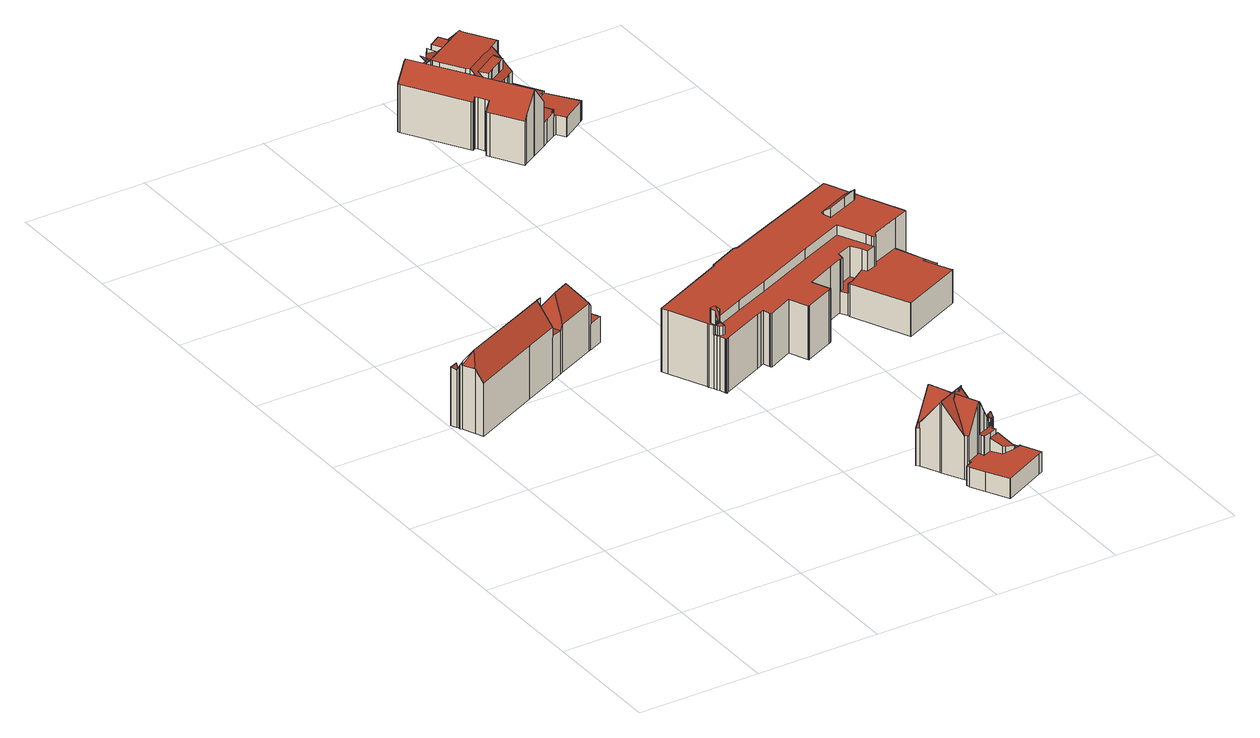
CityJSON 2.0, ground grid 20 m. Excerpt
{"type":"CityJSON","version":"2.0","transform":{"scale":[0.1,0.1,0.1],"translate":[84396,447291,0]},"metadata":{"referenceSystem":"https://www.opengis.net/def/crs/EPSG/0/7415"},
"CityObjects":{
"building1":{"type":"Building","attributes":{"dak_type":"slanted","data_area":151.7,"data_coverage":0.899,"geconstateerd":false,"gid":11565656,"h_dak_50p":9.91,"h_dak_70p":10.86,"h_dak_max":12.84,"h_dak_min":4.38,"h_maaiveld":0.304,"kas_warenhuis":false,"lod11_replace":false,"ondergronds_type":"above ground","oorspronkelijkbouwjaar":1852,"pw_actueel":"yes","pw_bron":"ahn3","reconstructie_methode":"tudelft3d-geoflow","reconstruction_skipped":false,"rmse_lod12":2.27,"rmse_lod13":2.7,"rmse_lod22":0.109,"rn":1,"status":"Pand in gebruik","t_run":305.22,"val3dity_codes_lod12":"[]","val3dity_codes_lod13":"[]","val3dity_codes_lod22":"[]"},"children":["building1-1"]},
"building1-1":{"type":"BuildingPart","parents":["building1"],"geometry":[{"type":"Solid","lod":"2.2","boundaries":[[[[0,1,2,3,4,5,6,7,8,9,10,11,12,13,14,15,16,17,18,19,20,21,22,23,24,25,26,27,28,29]],[[30,7,6,31]],[[31,6,5,32]],[[33,9,8,34]],[[35,12,11,36]],[[37,10,9,33]],[[38,27,26,39]],[[40,32,5,4,41]],[[42,43,32,40]],[[36,11,10,37]],[[44,15,14,45]],[[34,8,7,30]],[[46,47,48,49]],[[50,18,17,51]],[[52,53,43,42]],[[54,44,55,56]],[[57,16,15,44,54]],[[45,14,13,58]],[[58,13,12,35]],[[59,24,23,60,61]],[[62,63,64,65]],[[66,67,68]],[[69,70,71,72]],[[70,19,18,50]],[[73,20,19,70,69]],[[47,2,1,74]],[[75,3,2,47]],[[47,2,47,46]],[[60,23,22,76]],[[49,48,77]],[[76,22,21,78]],[[79,0,29,80]],[[81,82,80,83]],[[78,21,20,73]],[[72,71,84,85]],[[85,84,63,62]],[[86,87,88]],[[39,26,25,89]],[[89,25,24,59]],[[41,4,3,75]],[[56,55,53,52]],[[67,66,90,91]],[[91,90,28,27,38]],[[83,80,29,28,90]],[[74,1,0,79]],[[92,93,94,95]],[[95,94,82,81]],[[65,64,93,92]],[[61,60,87,86]],[[51,17,16,57]],[[43,53,55,44,45,58,35,36,37,33,34,30,31,32]],[[96,97,98,57,54,56,52,99]],[[74,79,80,82,94,93,64,63,84,71,70,50,100,101,48,47]],[[75,47,46,49,77,102,96,99,52,42,40,41]],[[88,103,104,76,78,73,69,72,105]],[[91,38,39,68,67]],[[51,106,102,77,48,101,100,50]],[[61,86,88,105,72,85,62,65,92,95,81,83,90,66,68,39,89,59]],[[87,60,76,104,103,88]],[[51,57,98,97,96,102,106]]]],"semantics":{"surfaces":[{"type":"GroundSurface"},{"type":"WallSurface","on_footprint_edge":true},{"type":"WallSurface","on_footprint_edge":false},{"type":"RoofSurface"}],"values":[[0,1,1,1,1,1,1,1,2,1,1,1,2,1,2,2,1,1,1,1,2,2,2,1,1,1,1,1,1,2,1,1,2,1,2,2,2,1,1,1,2,2,1,1,1,2,2,2,2,1,3,3,3,3,3,3,3,3,3,3]]}}]},
"building2":{"type":"Building","attributes":{"dak_type":"slanted","data_area":93.86,"data_coverage":0.858,"geconstateerd":false,"gid":15713256,"h_dak_50p":6.83,"h_dak_70p":10.32,"h_dak_max":12.59,"h_dak_min":3.73,"h_maaiveld":0.608,"kas_warenhuis":false,"lod11_replace":false,"ondergronds_type":"above ground","oorspronkelijkbouwjaar":1563,"pw_actueel":"yes","pw_bron":"ahn3","reconstructie_methode":"tudelft3d-geoflow","reconstruction_skipped":false,"rmse_lod12":4.3,"rmse_lod13":1.78,"rmse_lod22":0.0913,"rn":1,"status":"Pand in gebruik","t_run":278.43,"val3dity_codes_lod12":"[]","val3dity_codes_lod13":"[]","val3dity_codes_lod22":"[303]"},"children":["building2-1"]},
"building2-1":{"type":"BuildingPart","parents":["building2"],"geometry":[{"type":"Solid","lod":"2.2","boundaries":[[[[107,108,109,110,111,112,113,114,115,116,117,118,119,120,121,122,123,124,125,126,127,128,129,130,131,132,133,134,135,136,137,138,139,140,141,142,143,144,145,146,147,148,149,150,151,152,153,154,155,156,157,158,159,160,161]],[[162,117,116,163]],[[164,165,166,167]],[[168,123,122,164]],[[169,126,125,170]],[[171,172,173,174]],[[174,173,175,176]],[[177,178,179]],[[180,181,182]],[[183,134,133,184]],[[184,133,132,185]],[[186,187,188,189]],[[190,191,192,193]],[[194,148,147,195]],[[196,197,198,199]],[[200,201,202]],[[185,132,131,203]],[[204,128,127,205]],[[206,207,182]],[[207,206,208,209]],[[210,211,212,213,214,215]],[[215,214,216,217]],[[218,130,129,219]],[[219,129,128,204]],[[181,180,220,221]],[[221,220,146,145,222]],[[195,147,146,220]],[[223,224,225]],[[226,153,152,227]],[[228,157,156,229]],[[230,231,232,233]],[[234,235,187,186]],[[236,237,235,234,238]],[[239,205,127,126,169]],[[224,223,205,239]],[[240,241,172,171]],[[242,151,150,243]],[[244,245,237,236]],[[246,107,161,247]],[[248,109,108,249]],[[170,125,124,178,177]],[[178,124,123,168]],[[250,251,225]],[[251,250,252]],[[253,138,137,254]],[[255,120,119,256]],[[122,165,164]],[[229,156,155,257]],[[217,216,258,259]],[[260,261,154,153,226]],[[262,135,134,183]],[[254,137,136,263]],[[263,136,135,262]],[[264,265,266,267]],[[227,152,151,242]],[[268,140,139,269]],[[257,155,154,261]],[[259,258,261,260]],[[270,158,157,228]],[[271,272,273,274]],[[274,273,275,276]],[[277,144,143,278]],[[279,149,148,194]],[[243,150,149,279,280]],[[280,279,212,211,210]],[[193,192,281]],[[211,212,281]],[[282,283,284,285]],[[189,188,272,271,286]],[[287,288,289,290]],[[285,284,291,292]],[[292,291,213,212,211]],[[293,191,190]],[[199,198,294,295]],[[296,295,294,283,282]],[[238,234,295,296]],[[297,114,113,298]],[[299,110,109,248]],[[300,222,145,144,277]],[[203,131,130,218]],[[269,139,138,253]],[[301,142,141,302,303]],[[304,305,306]],[[176,175,222,300]],[[307,118,117,162]],[[256,119,118,307]],[[308,115,114,297]],[[309,112,111,310]],[[298,113,112,309]],[[163,116,115,308]],[[310,111,110,299]],[[290,289,311,312]],[[267,266,306]],[[313,121,120,255]],[[167,166,314,231,230]],[[231,314,315,316]],[[233,232,317,318]],[[318,317,319,320]],[[320,319,191,293]],[[286,271,197,196]],[[276,275,159,158,270]],[[247,161,160,321]],[[321,160,159,275]],[[249,108,107,246]],[[322,323,324,325]],[[326,327,328,329]],[[330,331,332,333]],[[333,332,265,264]],[[334,335,331,330]],[[278,143,142,301]],[[303,302,305,304]],[[302,141,140,268]],[[325,324,335,334]],[[252,250,327,326]],[[202,201,241,240]],[[209,208,288,287]],[[329,328,323,322]],[[165,122,121,313]],[[316,315,245,244]],[[312,311,336,337]],[[337,336,338]],[[259,260,226,227,242,243,280,210,215,217]],[[286,196,199,295,234,186,189]],[[274,276,270,228,229,257,261,258,216,214,213,291,284,283,294,198,197,271]],[[314,166,165,313,255,256,307,162,163,308,297,298,309,310,299,248,249,246,247,321,275,273,272,188,187,235,237,245,315]],[[190,193,281,212,279,194,195,220,180,182,207,209,287,290,339,340,230,233,318,320,293]],[[325,334,330,333,264,267,306,305,302,268,269,253,254,263,262,183,184,341,329,322]],[[328,327,250,225,224,239,169,170,342,343,344,200,202,240,171,174,176,300,277,278,301,303,304,306,266,265,332,331,335,324,323]],[[178,168,164,167,230,340,339,290,312,337,338,345,179]],[[336,311,289,288,208,206,182,181,221,222,175,173,172,241,201,200,344,343,342,170,177,179,345,338]],[[341,184,185,203,218,219,204,205,223,225,251,252,326,329]],[[316,244,236,238,296,282,285,292,211,281,192,191,319,317,232,231]]]],"semantics":{"surfaces":[{"type":"GroundSurface"},{"type":"WallSurface","on_footprint_edge":true},{"type":"WallSurface","on_footprint_edge":false},{"type":"RoofSurface"}],"values":[[0,1,2,1,1,2,2,2,2,1,1,2,2,1,2,2,1,1,2,2,2,2,1,1,2,1,1,2,1,1,2,2,2,1,2,2,1,2,1,1,1,1,2,2,1,1,1,1,2,1,1,1,1,2,1,1,1,2,1,2,2,1,1,1,2,2,2,2,2,2,2,2,2,2,2,2,1,1,1,1,1,1,2,2,1,1,1,1,1,1,1,2,2,1,2,2,2,2,2,2,1,1,1,1,2,2,2,2,2,1,2,1,2,2,2,2,2,1,2,2,2,3,3,3,3,3,3,3,3,3,3,3]]}}]},
"building3":{"type":"Building","attributes":{"dak_type":"multiple horizontal","data_area":651.91,"data_coverage":0.971,"geconstateerd":false,"gid":11565813,"h_dak_50p":11.09,"h_dak_70p":11.15,"h_dak_max":13.62,"h_dak_min":3.82,"h_maaiveld":0.768,"kas_warenhuis":false,"lod11_replace":false,"ondergronds_type":"above ground","oorspronkelijkbouwjaar":1910,"pw_actueel":"yes","pw_bron":"ahn3","reconstructie_methode":"tudelft3d-geoflow","reconstruction_skipped":false,"rmse_lod12":2.45,"rmse_lod13":1.53,"rmse_lod22":0.162,"rn":1,"status":"Pand in gebruik","t_run":1124.09,"val3dity_codes_lod12":"[]","val3dity_codes_lod13":"[]","val3dity_codes_lod22":"[104,203]"},"children":["building3-1"]},
"building3-1":{"type":"BuildingPart","parents":["building3"],"geometry":[{"type":"MultiSurface","lod":"2.2","boundaries":[[[346,347,348,349,350,351,352,353,354,355,356,357,358,359,360,361,362,363,364,365,366,367,368,369,370,371,372,373,374,375,376,377,378,379,380,381,382,383,384,385,386,387,388,389,390,391,392,393,394,395,396,397,398,399,400,401,402,403,404,405,406,407,408,409]],[[410,408,407,411]],[[412,392,391,413]],[[414,373,372,415]],[[416,417,418,419]],[[420,397,396,421]],[[422,399,398,423]],[[424,382,381,425]],[[426,385,384,427]],[[413,391,390,428]],[[428,390,389,429]],[[430,395,394,431]],[[432,350,349,433]],[[434,435,436,437]],[[438,439,440,441]],[[431,394,393,439,438]],[[441,440,442,436]],[[429,389,388,443]],[[437,436,442,444,445]],[[446,383,382,424]],[[447,448,449,450]],[[451,452,453,454]],[[455,456,435,434]],[[445,444,457,458]],[[457,386,458]],[[425,381,380,459]],[[443,388,387,460]],[[461,462,463]],[[464,465,463]],[[466,369,368,467]],[[468,469,470,471]],[[472,473,474,475]],[[458,386,385,426]],[[411,407,406,476]],[[477,478,479,480,481]],[[482,409,408,410]],[[483,484,485]],[[486,487,403,402,488]],[[489,490,478,477]],[[491,355,354,492]],[[493,359,358,494]],[[495,353,352,496]],[[492,354,353,495]],[[497,374,373,414]],[[467,368,367,498]],[[499,500,501,502]],[[502,501,503,504]],[[505,361,360,506]],[[507,508,500,499]],[[509,510,469,468]],[[498,367,366,511,512]],[[513,365,364,514]],[[515,370,369,466]],[[516,371,370,515]],[[415,372,371,516]],[[517,375,374,497]],[[518,376,375,517]],[[519,520,521,522]],[[523,524,525,526]],[[465,464,508,507]],[[527,377,376,518]],[[471,470,528,529]],[[530,356,355,491]],[[531,357,356,530]],[[494,358,357,531]],[[526,525,417,416]],[[511,366,365,513]],[[512,511,532,462]],[[533,534,535,536]],[[537,538,534,533]],[[536,535,524,523]],[[504,503,539,540]],[[540,539,462,541]],[[542,543,544,545]],[[514,364,363,546]],[[546,363,362,547]],[[547,362,361,505]],[[427,384,383,446]],[[460,387,386,457]],[[454,453,548]],[[549,550,452,451]],[[522,521,550,549]],[[462,532,543,542]],[[421,396,395,430]],[[459,380,379,551]],[[551,379,378,552]],[[552,378,377,527]],[[545,544,538,537]],[[553,400,399,422]],[[554,401,400,553]],[[488,402,401,554]],[[423,398,397,420]],[[555,404,403,487]],[[450,449,487,486]],[[475,474,490,489]],[[556,557,558,559]],[[481,480,557,556]],[[480,479,448,447]],[[529,528,559,560]],[[560,559,558,456,455]],[[476,406,405,561]],[[561,405,404,555,562]],[[562,555,473,472]],[[496,352,351,563]],[[563,351,350,432]],[[564,348,347,565]],[[433,349,348,564]],[[419,418,510,509]],[[566,346,409,482]],[[565,347,346,566]],[[484,483,520,519]],[[439,393,392,412]],[[506,360,359,493]],[[427,446,424,425,459,551,552,527,518,517,497,414,415,516,515,466,467,498,512,462,539,503,501,500,508,464,463,462,542,545,537,533,536,523,526,416,419,509,468,471,529,560,455,434,437,445,458,426],[485,548,453,452,550,521,520,483]],[[507,499,502,504,540,541,463,465]],[[480,447,450,486,488,554,553,422,423,420,421,430,431,438,441,436,435,456,558,557]],[[448,479,478,490,474,473,555,487,449]],[[484,519,522,549,451,454,548,485]],[[432,433,564,565,566,482,410,411,476,561,562,472,475,489,477,481,556,559,528,470,469,510,418,417,525,524,535,534,538,544,543,532,511,513,514,546,547,505,506,493,494,531,530,491,492,495,496,563]],[[429,443,460,457,444,442,440,439,412,413,428]]],"semantics":{"surfaces":[{"type":"GroundSurface"},{"type":"WallSurface","on_footprint_edge":true},{"type":"WallSurface","on_footprint_edge":false},{"type":"RoofSurface"}],"values":[0,1,1,1,2,1,1,1,1,1,1,1,1,2,2,1,2,1,2,1,2,2,2,2,1,1,1,2,2,1,2,2,1,1,2,1,2,1,2,1,1,1,1,1,1,2,2,1,2,2,1,1,1,1,1,1,1,2,2,2,1,2,1,1,1,2,1,2,2,2,2,2,2,2,1,1,1,1,1,2,2,2,2,1,1,1,1,2,1,1,1,1,1,2,2,2,2,2,2,2,1,1,2,1,1,1,1,2,1,1,2,1,1,3,3,3,3,3,3,3]}}]},
"building4":{"type":"Building","attributes":{"dak_type":"slanted","data_area":255.24,"data_coverage":0.876,"geconstateerd":false,"gid":11565806,"h_dak_50p":10.01,"h_dak_70p":10.78,"h_dak_max":14.46,"h_dak_min":4.01,"h_maaiveld":0.897,"kas_warenhuis":false,"lod11_replace":false,"ondergronds_type":"above ground","oorspronkelijkbouwjaar":1910,"pw_actueel":"yes","pw_bron":"ahn3","reconstructie_methode":"tudelft3d-geoflow","reconstruction_skipped":false,"rmse_lod12":2.84,"rmse_lod13":1.05,"rmse_lod22":0.562,"rn":1,"status":"Pand in gebruik","t_run":485.21,"val3dity_codes_lod12":"[]","val3dity_codes_lod13":"[]","val3dity_codes_lod22":"[104,203]"},"children":["building4-1"]},
"building4-1":{"type":"BuildingPart","parents":["building4"],"geometry":[{"type":"MultiSurface","lod":"2.2","boundaries":[[[567,568,569,570,571,572,573,574,575,576,577,578,579,580,581,582,583,584,585,586,587,588,589,590,591,592,593,594,595,596,597,598,599,600,601,602,603,604,605,606,607,608,609,610,611,612]],[[613,583,582,614]],[[615,597,596,616]],[[617,609,608,618]],[[619,620,614,621]],[[616,596,595,622]],[[623,589,588,624]],[[625,623,626,627]],[[628,629,567,612,630]],[[630,612,611,631]],[[632,633,634,635]],[[636,594,593,637]],[[635,634,638,639]],[[627,626,640,641]],[[642,578,577,643]],[[644,645,579,578,642]],[[646,647,648]],[[643,577,576,649]],[[650,606,605,651]],[[652,653,654,655]],[[656,657,658,659]],[[621,582,581,660]],[[614,582,621]],[[649,576,575,661]],[[662,598,597,615]],[[622,595,594,636]],[[663,664,665,666]],[[667,580,579,645]],[[668,669,645,644]],[[660,581,580,667]],[[670,600,599,671]],[[672,601,600,670]],[[671,599,598,662]],[[673,602,601,672]],[[674,675,676]],[[677,678,675,674]],[[679,680,681,682]],[[682,681,657,656]],[[641,640,683,684]],[[685,590,589,623,625]],[[684,683,686,687,688]],[[689,690,620,619]],[[687,686,690,689]],[[691,610,609,617]],[[692,592,591,633,632]],[[637,593,592,692]],[[693,694,695,696]],[[697,698,699,700]],[[701,702,678,677]],[[703,704,705,706]],[[706,705,669,668]],[[707,607,606,650]],[[631,611,610,691]],[[708,709,710,711,712]],[[713,714,715,716]],[[688,687,714,713]],[[717,570,569,718]],[[629,628,719]],[[720,568,567,629]],[[721,722,723,724]],[[725,726,727,728]],[[729,573,572,730]],[[731,732,647,646]],[[733,734,704,703]],[[659,658,734,733]],[[735,736,737]],[[730,572,571,738]],[[738,571,570,717]],[[736,735,739]],[[718,569,739]],[[700,699,653,652]],[[716,715,740,654]],[[655,654,740,680,679]],[[741,742,702,701]],[[743,744,664,663]],[[745,746,747]],[[746,745,748,749]],[[749,748,742,741]],[[750,751,752,753]],[[711,710,694,693]],[[754,755,756,757]],[[696,695,751,750]],[[639,638,709,708]],[[757,756,758,759]],[[728,727,744,743]],[[666,665,760]],[[712,711,760]],[[761,586,585,762]],[[763,584,583,613]],[[762,585,584,763]],[[764,587,586,761]],[[624,588,587,764]],[[765,766,722,721]],[[718,569,568,720]],[[569,718,767]],[[724,723,768,769]],[[769,768,726,725]],[[770,603,602,673]],[[651,605,604,771]],[[766,765,719]],[[772,574,573,729]],[[661,575,574,772]],[[732,731,773]],[[753,752,698,697]],[[774,775,776,777]],[[777,776,755,754]],[[759,758,775,774]],[[618,608,607,707]],[[771,604,603,770]],[[633,591,590,685]],[[770,673,672,670,671,662,615,616,622,636,637,692,778,631,691,617,618,707,650,651,771]],[[660,667,645,669,705,704,734,658,657,681,680,740,715,714,687,689,619,621]],[[706,668,644,642,643,779,780,781,782,783,784,785,721,724,769,725,728,743,786,787,788,789,790]],[[699,698,752,751,695,694,710,709,638,634,633,685,625,627,641,684,688,713,716,654,653],[758,756,755,776,775]],[[787,786,743,663,666,760,711,693,696,750,753,697,700,652,655,679,682,656,659,733,703,706,790,789,788],[747,791,792,793,676,675,678,702,742,748,745]],[[712,760,665,664,744,727,726,768,723,722,766,719,628,630,631,778,692,632,635,639,708]],[[762,763,613,614,620,690,686,683,640,626,623,624,764,761]],[[794,767,737,736,739]],[[643,649,661,772,729,730,738,717,718,739,735,737,767,718,720,629,719,765,721,785,784,783,782,781,780,779],[773,648,647,732]],[[773,731,646,648]],[[791,747,746,749,741,701,677,674,676,793,792]],[[759,774,777,754,757]]],"semantics":{"surfaces":[{"type":"GroundSurface"},{"type":"WallSurface","on_footprint_edge":true},{"type":"WallSurface","on_footprint_edge":false},{"type":"RoofSurface"}],"values":[0,1,1,1,2,1,1,2,1,1,2,1,2,2,1,1,2,1,1,2,2,1,1,1,1,1,2,1,2,1,1,1,1,1,2,2,2,2,2,1,2,2,2,1,1,1,2,2,2,2,2,1,1,2,2,2,1,2,1,2,2,1,2,2,2,2,1,1,2,2,2,2,2,2,2,2,2,2,2,2,2,2,2,2,2,2,2,1,1,1,1,1,2,1,2,2,2,1,1,2,1,1,2,2,2,2,2,1,1,1,3,3,3,3,3,3,3,3,3,3,3,3]}}]}
},
"vertices":[
[171,685,3],[178,688,3],[187,692,3],[228,711,3],[229,710,3],[255,722,3],[257,723,3],[257,721,3],[258,722,3],[280,732,3],[282,733,3],[282,732,3],[302,689,3],[304,685,3],[304,684,3],[282,674,3],[279,673,3],[215,644,3],[211,642,3],[192,633,3],[137,608,3],[27,557,3],[21,570,3],[12,590,3],[10,592,3],[9,595,3],[8,598,3],[4,607,3],[17,614,3],[167,683,3],[257,721,46],[257,723,46],[255,722,46],[280,732,45],[258,722,46],[302,689,46],[282,732,45],[282,733,45],[4,607,99],[8,598,98],[255,722,76],[229,710,76],[256,721,78],[256,721,46],[282,674,46],[304,684,46],[187,692,75],[187,692,74],[188,689,74],[188,689,79],[211,642,74],[215,644,81],[257,719,81],[257,719,46],[282,674,76],[279,679,46],[279,679,76],[279,673,81],[304,685,46],[10,592,108],[12,590,108],[12,590,113],[184,665,117],[184,665,76],[178,664,76],[178,664,114],[16,611,84],[16,611,98],[11,600,98],[192,633,90],[192,633,76],[181,658,76],[181,658,126],[137,608,90],[178,688,75],[228,711,74],[21,570,109],[191,690,79],[27,557,90],[171,685,76],[167,683,76],[170,681,82],[170,681,76],[167,683,77],[188,660,75],[188,660,126],[13,590,114],[13,590,109],[32,590,127],[9,595,104],[17,614,80],[17,614,98],[176,670,103],[176,670,76],[174,676,76],[174,676,93],[249,688,116],[265,680,98],[273,676,88],[253,703,99],[209,646,74],[200,666,74],[222,675,116],[23,573,112],[21,571,110],[180,657,126],[217,650,88],
[618,77,6],[620,73,6],[633,46,6],[633,44,6],[626,41,6],[557,7,6],[556,8,6],[538,42,6],[526,65,6],[526,66,6],[524,70,6],[527,72,6],[528,72,6],[533,75,6],[535,76,6],[534,79,6],[533,81,6],[530,86,6],[513,119,6],[512,121,6],[497,151,6],[494,156,6],[495,157,6],[499,159,6],[500,159,6],[501,160,6],[524,171,6],[525,172,6],[530,174,6],[541,180,6],[542,177,6],[547,169,6],[547,168,6],[548,167,6],[549,165,6],[554,156,6],[555,156,6],[561,144,6],[562,144,6],[580,112,6],[582,110,6],[583,107,6],[584,108,6],[585,108,6],[586,109,6],[590,111,6],[591,111,6],[593,108,6],[595,105,6],[596,104,6],[598,100,6],[599,98,6],[612,75,6],[613,75,6],[617,77,6],[524,70,38],[526,66,38],[534,79,79],[534,79,38],[554,89,38],[554,89,116],[533,81,79],[512,121,120],[513,119,123],[554,139,122],[554,139,118],[555,138,117],[555,138,123],[560,143,117],[560,143,121],[530,86,79],[530,86,78],[531,86,79],[576,114,77],[576,114,79],[559,123,98],[525,172,121],[524,171,122],[501,160,79],[585,71,50],[585,71,38],[589,71,38],[589,71,49],[581,102,76],[581,102,68],[582,102,68],[582,102,75],[583,107,70],[582,110,71],[592,95,59],[592,95,41],[590,94,41],[590,94,59],[541,133,121],[541,134,120],[541,134,121],[500,159,78],[494,156,67],[497,151,68],[547,129,112],[547,129,113],[545,131,115],[545,131,117],[586,104,77],[586,104,68],[586,104,67],[586,104,41],[589,106,41],[589,106,77],[590,107,41],[590,107,78],[499,159,75],[495,157,69],[580,112,71],[580,112,73],[562,144,118],[505,148,78],[505,148,85],[534,136,114],[591,111,86],[590,111,86],[598,100,41],[596,104,41],[558,91,123],[558,91,69],[559,91,69],[559,91,122],[574,87,60],[574,87,38],[562,82,69],[562,82,38],[574,87,68],[497,151,78],[542,134,121],[542,134,120],[586,109,85],[585,108,85],[561,82,69],[561,82,38],[618,77,39],[617,77,39],[633,46,39],[620,73,39],[540,134,120],[540,134,121],[540,134,122],[547,169,86],[542,177,88],[533,75,38],[528,72,38],[595,105,41],[592,107,41],[592,107,77],[593,108,77],[593,108,41],[530,174,111],[541,180,89],[544,152,103],[544,152,100],[545,157,96],[545,157,97],[548,167,86],[547,168,86],[599,98,41],[605,72,41],[605,72,39],[607,72,39],[607,72,41],[612,75,39],[612,75,41],[561,144,119],[555,156,103],[584,108,68],[584,108,85],[585,104,68],[584,98,68],[584,98,41],[587,100,41],[587,100,68],[605,72,45],[543,129,120],[543,129,115],[542,129,115],[542,129,122],[588,101,41],[588,101,68],[581,102,77],[587,92,41],[587,92,60],[587,92,68],[538,42,38],[556,8,39],[633,44,39],[562,144,121],[554,156,101],[549,165,85],[549,165,88],[548,163,90],[548,163,88],[546,158,95],[527,72,38],[526,65,38],[557,7,39],[626,41,39],[541,128,115],[541,128,120],[535,76,38],[558,91,38],[559,88,38],[559,88,69],[569,96,69],[569,96,101],[576,99,68],[576,99,88],[613,75,39],[538,140,121],[538,140,113],[540,141,112],[540,141,118],[539,136,122],[539,136,117],[538,139,113],[538,139,122],[543,150,106],[543,150,103],[543,151,102],[543,151,105],[542,143,113],[542,143,110],[539,127,115],[539,127,116],[532,94,86],[544,124,122],[545,123,122],[525,170,122],[516,121,123],[538,132,121],[540,133,121],[530,87,79],
[574,502,8],[572,501,8],[570,500,8],[523,479,8],[522,478,8],[521,480,8],[508,509,8],[468,490,8],[467,490,8],[466,491,8],[465,492,8],[461,503,8],[456,501,8],[448,497,8],[378,465,8],[375,463,8],[374,465,8],[373,467,8],[370,475,8],[368,478,8],[366,484,8],[362,491,8],[361,494,8],[334,553,8],[330,562,8],[329,564,8],[412,602,8],[456,622,8],[455,623,8],[455,624,8],[504,647,8],[506,647,8],[509,647,8],[510,646,8],[513,647,8],[708,729,8],[710,726,8],[725,692,8],[729,684,8],[733,674,8],[764,606,8],[767,607,8],[768,604,8],[789,561,8],[790,560,8],[786,558,8],[761,546,8],[760,546,8],[756,544,8],[759,538,8],[776,500,8],[777,499,8],[775,498,8],[678,454,8],[678,455,8],[677,454,8],[635,547,8],[634,550,8],[628,561,8],[628,562,8],[605,552,8],[562,532,8],[561,532,8],[565,523,8],[561,532,96],[562,532,96],[761,546,39],[786,558,39],[456,622,112],[412,602,112],[433,522,112],[433,522,97],[490,547,96],[490,547,112],[777,499,63],[776,500,63],[678,454,63],[775,498,63],[710,726,111],[708,729,111],[733,674,111],[729,684,111],[790,560,39],[789,561,39],[759,538,62],[756,544,62],[522,478,96],[523,479,96],[696,576,111],[696,576,62],[741,594,62],[741,594,111],[760,546,62],[760,546,39],[760,547,39],[760,547,62],[741,594,39],[768,604,40],[765,603,40],[765,603,111],[725,692,111],[643,552,61],[643,552,44],[635,550,44],[635,550,61],[722,669,127],[722,669,111],[718,677,111],[718,677,120],[692,568,111],[692,568,62],[764,606,40],[764,606,111],[513,647,112],[767,607,40],[368,484,8],[368,484,112],[375,485,112],[377,485,112],[377,485,135],[334,553,112],[361,494,112],[662,623,111],[662,623,95],[683,580,95],[683,580,111],[629,562,96],[629,562,44],[634,564,44],[634,564,96],[605,552,96],[661,588,95],[661,588,44],[670,571,44],[670,571,61],[670,571,95],[565,523,96],[662,659,111],[662,659,115],[663,664,111],[634,550,61],[634,550,44],[635,547,61],[635,576,96],[635,576,44],[466,491,96],[467,490,96],[448,497,97],[456,501,96],[468,490,96],[508,509,96],[455,623,112],[362,491,112],[373,496,135],[373,496,112],[367,495,112],[367,495,135],[367,493,112],[367,493,135],[375,463,97],[378,465,97],[376,496,135],[376,496,112],[588,590,112],[588,590,96],[366,484,97],[366,484,112],[368,478,97],[370,475,97],[330,562,112],[329,564,112],[455,624,112],[504,647,112],[666,645,127],[666,645,111],[697,658,111],[697,658,127],[380,497,112],[380,497,97],[380,498,97],[380,498,112],[506,647,112],[687,572,95],[687,572,111],[465,492,96],[461,503,96],[368,484,97],[379,476,112],[379,476,97],[379,485,97],[379,485,112],[377,476,112],[377,476,97],[366,492,112],[366,492,135],[368,484,135],[370,480,112],[370,480,97],[371,478,97],[371,478,112],[373,467,97],[374,465,97],[715,687,111],[720,668,127],[720,668,111],[510,646,112],[509,647,112],[678,455,63],[677,454,63],[628,561,44],[675,562,95],[675,562,62],[689,567,62],[689,567,95],[689,567,111],[628,562,96],[628,561,96],[521,480,96],[570,500,96],[572,501,96],[574,502,96],
[415,1338,9],[419,1341,9],[429,1347,9],[427,1351,9],[446,1362,9],[457,1369,9],[477,1381,9],[489,1389,9],[490,1389,9],[492,1386,9],[506,1364,9],[507,1361,9],[537,1312,9],[547,1297,9],[553,1286,9],[575,1251,9],[607,1203,9],[604,1201,9],[566,1176,9],[565,1176,9],[564,1175,9],[555,1190,9],[551,1188,9],[533,1177,9],[523,1171,9],[499,1157,9],[496,1155,9],[478,1145,9],[473,1142,9],[444,1189,9],[441,1194,9],[445,1197,9],[446,1197,9],[450,1200,9],[447,1205,9],[441,1215,9],[438,1219,9],[436,1217,9],[435,1217,9],[434,1216,9],[432,1219,9],[373,1314,9],[372,1317,9],[390,1328,9],[392,1329,9],[413,1342,9],[607,1203,41],[575,1251,40],[441,1194,81],[444,1189,81],[372,1317,88],[373,1314,88],[570,1248,43],[570,1248,40],[575,1251,43],[473,1142,81],[551,1188,41],[555,1190,41],[551,1188,47],[549,1191,41],[549,1191,47],[415,1338,86],[415,1338,82],[413,1342,86],[392,1329,116],[523,1171,83],[523,1171,47],[522,1173,47],[522,1173,83],[478,1145,88],[496,1155,113],[493,1230,48],[493,1230,77],[553,1194,41],[553,1194,47],[507,1361,108],[506,1364,108],[537,1312,108],[537,1312,44],[459,1365,100],[459,1365,81],[469,1351,99],[492,1386,80],[434,1216,88],[435,1217,89],[505,1257,75],[505,1257,48],[516,1263,48],[516,1263,75],[529,1271,75],[529,1271,44],[538,1276,44],[538,1276,75],[553,1286,43],[490,1389,76],[445,1197,87],[466,1261,100],[466,1261,84],[476,1249,81],[476,1249,84],[547,1297,43],[536,1312,108],[536,1312,44],[450,1200,94],[446,1197,88],[447,1205,94],[441,1215,94],[522,1276,101],[522,1276,84],[516,1291,101],[514,1272,100],[514,1272,84],[517,1264,75],[517,1264,44],[525,1268,44],[525,1268,75],[555,1195,41],[555,1195,47],[533,1177,47],[536,1228,41],[536,1228,43],[536,1228,47],[552,1237,43],[552,1237,41],[390,1328,114],[499,1157,118],[484,1244,75],[484,1244,49],[485,1245,49],[485,1245,75],[501,1254,75],[501,1254,48],[504,1256,48],[504,1256,75],[511,1270,100],[511,1270,84],[525,1297,101],[525,1297,44],[521,1303,44],[521,1303,108],[432,1219,88],[486,1242,75],[486,1242,49],[483,1244,49],[483,1244,75],[483,1244,77],[535,1230,48],[535,1230,43],[522,1253,44],[522,1253,48],[427,1351,77],[429,1347,81],[417,1334,86],[419,1341,81],[428,1318,108],[428,1318,86],[430,1316,85],[430,1316,108],[435,1306,108],[435,1306,87],[456,1272,87],[456,1272,108],[477,1381,76],[457,1369,77],[479,1378,99],[479,1378,81],[533,1284,84],[533,1284,44],[448,1359,81],[448,1359,100],[456,1344,99],[446,1362,77],[444,1356,81],[516,1263,44],[494,1260,100],[494,1260,84],[461,1267,108],[461,1267,86],[484,1254,84],[484,1254,100],[475,1267,100],[491,1258,84],[491,1258,100],[488,1247,75],[488,1247,49],[497,1252,48],[497,1252,75],[505,1234,57],[505,1234,48],[515,1245,48],[515,1245,57],[503,1253,48],[503,1253,57],[478,1247,81],[565,1176,41],[566,1176,41],[604,1201,41],[564,1175,41],[428,1318,107],[428,1318,87],[437,1332,99],[429,1316,87],[429,1316,108],[438,1219,94],[436,1217,90],[489,1389,76],[488,1363,99],[498,1241,57],[498,1241,48],[497,1238,48],[497,1238,57],[394,1326,116],[504,1363,108],[496,1358,108],[493,1356,108],[473,1344,108],[469,1342,108],[460,1337,108],[441,1325,108],[471,1273,108],[476,1276,108],[504,1293,108],[505,1293,108],[513,1298,108],[481,1270,100],[498,1281,100],[508,1287,100],[429,1347,100]
]}
